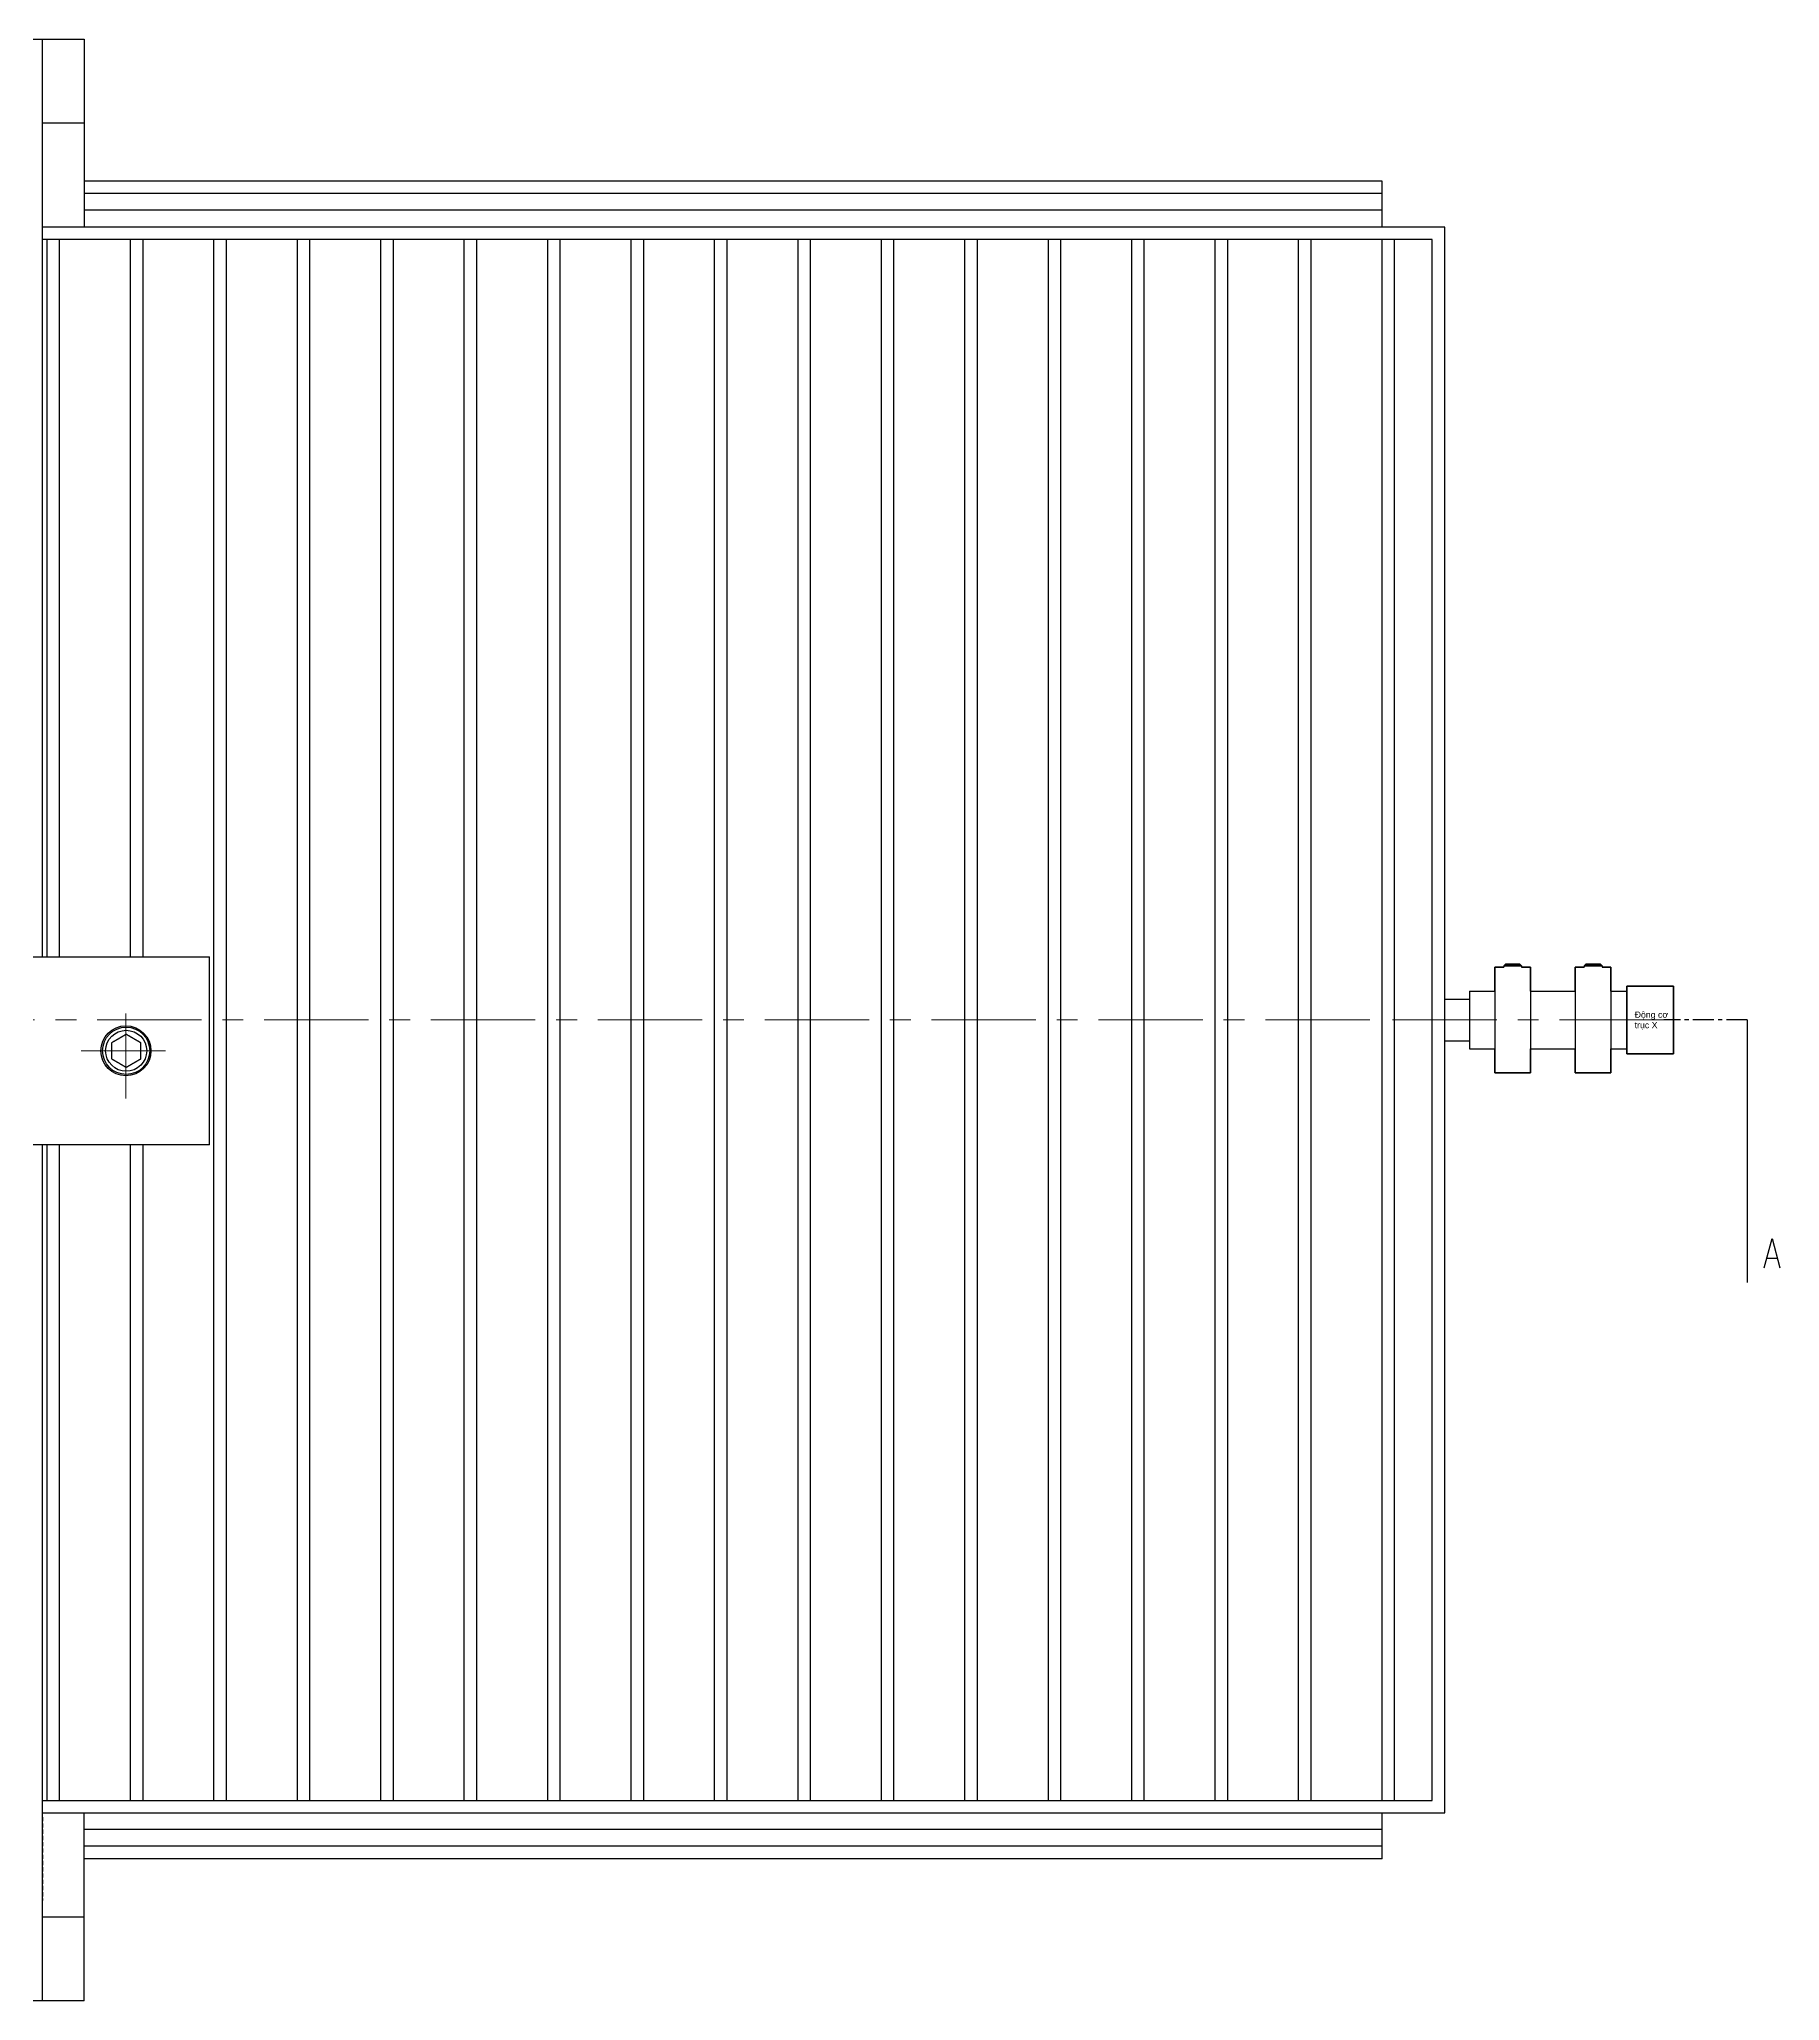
# Model space of a CAD drawing. Header units: inches. Extents: x -8900 to -5053, y -1814 to -15.
# Drawn here: x -8536.2 to -8327.6, y -697.6 to -462.6 of the extents above; entities that cross this region are included whole.
import ezdxf

# ---------------------------------------------------------------- set-up
doc = ezdxf.new("R2010")
doc.units = ezdxf.units.IN
doc.header["$LTSCALE"] = 2
doc.header["$MEASUREMENT"] = 0
doc.linetypes.add('CENTER', pattern=[2, 1.25, -0.25, 0.25, -0.25])
doc.linetypes.add('HIDDEN', pattern=[0.375, 0.25, -0.125])
doc.layers.add('02___PRT_ALL_AXES', color=7, linetype='Continuous')
doc.layers.add('DEFAULT_1', color=7, linetype='CENTER')
for name, color, linetype, lineweight in [('duong co ban', 7, 'Continuous', 50), ('duong tam', 1, 'CENTER', 20), ('net dam', 7, 'Continuous', 40), ('Visible (ISO)', 7, 'Continuous', 50)]:
    doc.layers.add(name, color=color, linetype=linetype, lineweight=lineweight)
doc.styles.get("Standard").update_dxf_attribs({"font": 'arial.ttf', "height": 2.5})
doc.dimstyles.get("Standard").update_dxf_attribs({"dimtxt": 0.18, "dimasz": 0.18, "dimexe": 0.18, "dimexo": 0.0625, "dimgap": 0.09, "dimtad": 0, "dimtih": 1, "dimtoh": 1, "dimdec": 4, "dimzin": 0, "dimdsep": 46, "dimtxsty": 'Standard', "dimcen": 0.09, "dimadec": 0, "dimazin": 0, "dimtfac": 1, "dimtdec": 4, "dimtofl": 0, "dimtmove": 0, "dimatfit": 3, "dimfxl": 1, "dimtolj": 1, "dimtzin": 0, "dimarcsym": 0})

msp = doc.modelspace()

# ---------------------------------------------------------------- linework, layer by layer
at = {"color": 7, "linetype": 'Continuous', "lineweight": 30}
for p, q in [((-8560.83, -462.56), (-8530.83, -462.56)), ((-8535.83, -572.5), (-8535.83, -462.56)), ((-8530.83, -462.56), (-8530.83, -485.06)), ((-8535.83, -472.56), (-8530.83, -472.56)), ((-8375.28, -479.56), (-8530.83, -479.56)), ((-8375.28, -481.06), (-8530.83, -481.06)), ((-8375.28, -485.06), (-8375.28, -479.56)), ((-8375.28, -483.06), (-8530.83, -483.06)), ((-8367.78, -485.06), (-8535.83, -485.06)), ((-8367.78, -675.06), (-8367.78, -485.06)), ((-8369.28, -486.56), (-8535.83, -486.56)), ((-8535.28, -572.5), (-8535.28, -486.56)), ((-8533.78, -572.5), (-8533.78, -486.56)), ((-8525.28, -572.5), (-8525.28, -486.56)), ((-8523.78, -572.5), (-8523.78, -486.56)), ((-8515.28, -673.56), (-8515.28, -486.56)), ((-8513.78, -673.56), (-8513.78, -486.56)), ((-8505.28, -673.56), (-8505.28, -486.56)), ((-8503.78, -673.56), (-8503.78, -486.56)), ((-8495.28, -673.56), (-8495.28, -486.56)), ((-8493.78, -673.56), (-8493.78, -486.56)), ((-8485.28, -673.56), (-8485.28, -486.56)), ((-8483.78, -673.56), (-8483.78, -486.56)), ((-8475.28, -673.56), (-8475.28, -486.56)), ((-8473.78, -673.56), (-8473.78, -486.56)), ((-8465.28, -673.56), (-8465.28, -486.56)), ((-8463.78, -673.56), (-8463.78, -486.56)), ((-8455.28, -673.56), (-8455.28, -486.56)), ((-8453.78, -673.56), (-8453.78, -486.56)), ((-8445.28, -673.56), (-8445.28, -486.56)), ((-8443.78, -673.56), (-8443.78, -486.56)), ((-8435.28, -673.56), (-8435.28, -486.56)), ((-8433.78, -673.56), (-8433.78, -486.56)), ((-8425.28, -673.56), (-8425.28, -486.56)), ((-8423.78, -673.56), (-8423.78, -486.56)), ((-8415.28, -673.56), (-8415.28, -486.56)), ((-8413.78, -673.56), (-8413.78, -486.56)), ((-8405.28, -673.56), (-8405.28, -486.56)), ((-8403.78, -673.56), (-8403.78, -486.56)), ((-8395.28, -673.56), (-8395.28, -486.56)), ((-8393.78, -673.56), (-8393.78, -486.56)), ((-8385.28, -673.56), (-8385.28, -486.56)), ((-8383.78, -673.56), (-8383.78, -486.56)), ((-8375.28, -673.56), (-8375.28, -486.56)), ((-8373.78, -673.56), (-8373.78, -486.56)), ((-8369.28, -673.56), (-8369.28, -486.56)), ((-8580.83, -572.5), (-8515.83, -572.5)), ((-8515.83, -595), (-8515.83, -572.5)), ((-8367.78, -577.56), (-8364.82, -577.56)), ((-8364.82, -576.6), (-8361.78, -576.6)), ((-8357.49, -576.6), (-8352.14, -576.6)), ((-8347.85, -576.6), (-8345.93, -576.6)), ((-8367.78, -582.56), (-8364.82, -582.56)), ((-8364.82, -583.53), (-8361.78, -583.53)), ((-8357.49, -583.53), (-8352.14, -583.53)), ((-8347.85, -583.53), (-8345.93, -583.53)), ((-8515.83, -595), (-8580.83, -595)), ((-8535.83, -697.56), (-8535.83, -595)), ((-8535.28, -673.56), (-8535.28, -595)), ((-8533.78, -673.56), (-8533.78, -595)), ((-8525.28, -673.56), (-8525.28, -595)), ((-8523.78, -673.56), (-8523.78, -595)), ((-8535.83, -673.56), (-8369.28, -673.56)), ((-8535.83, -675.06), (-8367.78, -675.06)), ((-8530.83, -697.56), (-8530.83, -675.06)), ((-8375.28, -680.56), (-8375.28, -675.06)), ((-8375.28, -677.06), (-8530.83, -677.06)), ((-8375.28, -679.06), (-8530.83, -679.06)), ((-8375.28, -680.56), (-8530.83, -680.56)), ((-8530.83, -687.56), (-8535.83, -687.56)), ((-8530.83, -697.56), (-8560.83, -697.56))]:
    msp.add_line(p, q, dxfattribs=at)
at = {"color": 7, "linetype": 'Continuous'}
msp.add_line((-8329.11, -608.58), (-8327.99, -608.58), dxfattribs=at)
msp.add_lwpolyline([(-8329.48, -609.75), (-8328.55, -606.25), (-8327.62, -609.75)], dxfattribs=at)
at = {"color": 7, "linetype": 'Continuous', "lineweight": 30}
for centre, radius in [((-8525.83, -583.75), 3), ((-8525.8, -583.75), 2.83), ((-8525.8, -583.75), 2.46)]:
    msp.add_circle(centre, radius, dxfattribs=at)
for points, weights in [([(-8527.52, -582.76), (-8527.06, -582.49), (-8526.66, -582.26)], [1.01001874936, 1.04314139574, 1]), ([(-8527.52, -583.75), (-8527.52, -583.29), (-8527.52, -582.76)], [1, 1.04314139574, 1.01001874936]), ([(-8526.66, -582.26), (-8526.26, -582.03), (-8525.8, -581.76)], [1, 1.04314139574, 1.01001874936]), ([(-8525.8, -581.76), (-8525.33, -582.03), (-8524.93, -582.26)], [1.01001874936, 1.04314139574, 1]), ([(-8524.93, -582.26), (-8524.53, -582.49), (-8524.07, -582.76)], [1, 1.04314139574, 1.01001874936]), ([(-8524.07, -582.76), (-8524.07, -583.29), (-8524.07, -583.75)], [1.01001874936, 1.04314139574, 1]), ([(-8527.52, -584.75), (-8527.52, -584.22), (-8527.52, -583.75)], [1.01001874936, 1.04314139574, 1]), ([(-8526.66, -585.25), (-8527.06, -585.02), (-8527.52, -584.75)], [1, 1.04314139574, 1.01001874936]), ([(-8524.07, -584.75), (-8524.53, -585.02), (-8524.93, -585.25)], [1.01001874936, 1.04314139574, 1]), ([(-8524.07, -583.75), (-8524.07, -584.22), (-8524.07, -584.75)], [1, 1.04314139574, 1.01001874936]), ([(-8525.8, -585.75), (-8526.26, -585.48), (-8526.66, -585.25)], [1.01001874936, 1.04314139574, 1]), ([(-8524.93, -585.25), (-8525.33, -585.48), (-8525.8, -585.75)], [1, 1.04314139574, 1.01001874936])]:
    msp.add_rational_spline(points, weights, degree=2, dxfattribs=at)
at = {"layer": '02___PRT_ALL_AXES', "color": 8, "linetype": 'HIDDEN'}
msp.add_line((-8535.83, -675.56), (-8535.83, -685.56), dxfattribs=at)
at = {"layer": 'DEFAULT_1', "color": 7, "linetype": 'CENTER'}
msp.add_line((-8331.52, -580.06), (-8341.52, -580.06), dxfattribs=at)
at = {"layer": 'duong co ban', "lineweight": 30}
for p, q in [((-8360.71, -573.58), (-8360.71, -573.72)), ((-8358.56, -573.58), (-8358.56, -573.72)), ((-8351.06, -573.59), (-8351.06, -573.72)), ((-8348.92, -573.59), (-8348.92, -573.72)), ((-8364.82, -576.6), (-8364.82, -577.56)), ((-8364.82, -577.56), (-8364.82, -582.56)), ((-8361.78, -576.6), (-8361.78, -583.53)), ((-8357.49, -576.6), (-8357.49, -583.53)), ((-8352.14, -576.6), (-8352.14, -583.53)), ((-8347.85, -576.6), (-8347.85, -583.53)), ((-8345.93, -577.98), (-8345.93, -582.14)), ((-8345.93, -578.33), (-8345.93, -581.8)), ((-8364.82, -582.56), (-8364.82, -583.53))]:
    msp.add_line(p, q, dxfattribs=at)
at = {"layer": 'duong tam', "ltscale": 5}
for p, q in [((-8376.77, -580.06), (-8552.34, -580.06)), ((-8525.83, -579.29), (-8525.83, -589.48)), ((-8341.52, -580.06), (-8375.78, -580.06)), ((-8531.21, -583.76), (-8521.1, -583.75))]:
    msp.add_line(p, q, dxfattribs=at)
at = {"layer": 'Visible (ISO)'}
for p, q in [((-8360.5, -573.38), (-8360.71, -573.58)), ((-8360.25, -573.38), (-8360.5, -573.38)), ((-8360.25, -573.38), (-8359.94, -573.38)), ((-8359.94, -573.38), (-8359.33, -573.38)), ((-8359.33, -573.38), (-8359.02, -573.38)), ((-8358.77, -573.38), (-8359.02, -573.38)), ((-8358.56, -573.58), (-8358.77, -573.38)), ((-8350.86, -573.38), (-8351.06, -573.59)), ((-8350.61, -573.38), (-8350.86, -573.38)), ((-8350.61, -573.38), (-8350.3, -573.38)), ((-8350.3, -573.38), (-8349.68, -573.38)), ((-8349.68, -573.38), (-8349.37, -573.38)), ((-8349.12, -573.38), (-8349.37, -573.38)), ((-8348.92, -573.59), (-8349.12, -573.38)), ((-8360.71, -573.72), (-8361.78, -573.72)), ((-8361.78, -573.72), (-8361.78, -576.6)), ((-8361.78, -576.6), (-8361.78, -573.72)), ((-8357.49, -573.72), (-8358.56, -573.72)), ((-8357.49, -576.6), (-8357.49, -573.72)), ((-8351.06, -573.72), (-8352.14, -573.72)), ((-8352.14, -573.72), (-8352.14, -576.6)), ((-8352.14, -576.6), (-8352.14, -573.72)), ((-8347.85, -573.72), (-8348.92, -573.72)), ((-8347.85, -576.6), (-8347.85, -573.72)), ((-8345.93, -577.98), (-8345.93, -576)), ((-8345.93, -576), (-8340.34, -576)), ((-8345.93, -577.98), (-8345.93, -582.14)), ((-8340.34, -576), (-8340.34, -584.13)), ((-8345.93, -584.13), (-8345.93, -582.14)), ((-8361.78, -583.53), (-8361.78, -586.4)), ((-8357.49, -586.4), (-8357.49, -583.53)), ((-8352.14, -583.53), (-8352.14, -586.4)), ((-8347.85, -586.4), (-8347.85, -583.53)), ((-8345.93, -584.13), (-8340.34, -584.13)), ((-8361.78, -586.4), (-8357.49, -586.4)), ((-8352.14, -586.4), (-8347.85, -586.4))]:
    msp.add_line(p, q, dxfattribs=at)
at = {"layer": 'Visible (ISO)', "ltscale": 0.3}
for p, q in [((-8361.78, -576.6), (-8361.78, -573.72)), ((-8352.14, -576.6), (-8352.14, -573.72)), ((-8361.78, -586.4), (-8361.78, -583.53)), ((-8352.14, -586.4), (-8352.14, -583.53))]:
    msp.add_line(p, q, dxfattribs=at)
at = {"layer": 'Visible (ISO)', "ltscale": 0.082567}
for p, q in [((-8360.71, -573.58), (-8358.56, -573.58)), ((-8351.06, -573.59), (-8348.92, -573.59))]:
    msp.add_line(p, q, dxfattribs=at)

# ---------------------------------------------------------------- texts
at = {"layer": 'net dam', "lineweight": 20, "insert": (-8345.01, -579.05), "char_height": 0.75, "width": 4.3582, "attachment_point": 1}
msp.add_mtext('{\\fArial|b0|i0|c238|p34;Đ}ộng c{\\fArial|b0|i0|c163|p34;ơ\\P}trục X', dxfattribs=at)

# ---------------------------------------------------------------- leaders
at = {"color": 7, "linetype": 'Continuous'}
msp.add_leader([(-8331.52, -580.06), (-8331.52, -611.5)], dimstyle='Standard', override={"dimtad": 0}, dxfattribs=at)

doc.saveas('drawing.dxf')
